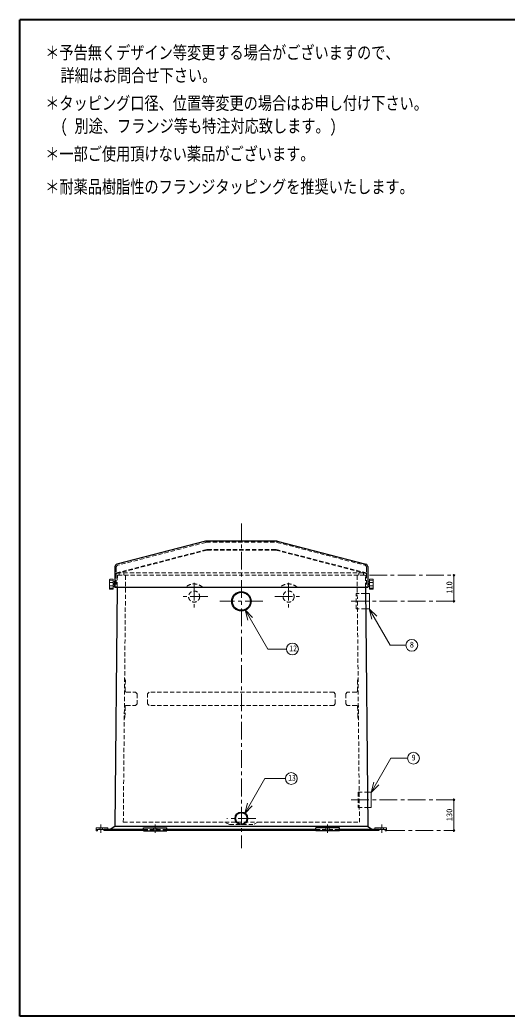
# Model space of a CAD drawing. Units: millimetres at full size, sheet at 1:15; details may follow other scales. Extents: x -3186 to 2889, y -2031 to 2184.
# Drawn here: x -3186 to -1123, y -2031 to 2184 of the extents above; entities that cross this region are included whole.
import ezdxf
from ezdxf.enums import TextEntityAlignment as Align

# ---------------------------------------------------------------- set-up
doc = ezdxf.new("R2010")
doc.units = ezdxf.units.MM
doc.header["$LTSCALE"] = 15
doc.header["$PDMODE"] = 32
doc.header["$PDSIZE"] = 7.5
doc.linetypes.add('CHAIN1', pattern=[8, 5, -1, 1, -1])
doc.linetypes.add('DASHED1', pattern=[1.8, 1.2, -0.6])
doc.layers.add('0-0', color=7, linetype='Continuous', lineweight=18)
doc.styles.add('ＭＳ ゴシック', font='')
doc.styles.get('ＭＳ ゴシック').set_extended_font_data('MS Gothic')

msp = doc.modelspace()

# ---------------------------------------------------------------- linework, layer by layer
at = {"layer": '0-0', "color": 1, "lineweight": 40}
for p, q in [((-3185.65, -2030.74), (-3185.65, 2184.26)), ((2889.35, 2184.26), (-3185.65, 2184.26)), ((2889.35, -2030.74), (-3185.65, -2030.74))]:
    msp.add_line(p, q, dxfattribs=at)
at = {"layer": '0-0', "color": 4, "linetype": 'CHAIN1', "lineweight": 9}
for p, q in [((-2248.15, 53.97), (-2248.15, -1320.74)), ((-1706.15, -165.74), (-1348.15, -165.74)), ((-2448.15, -197.24), (-2448.15, -314.24)), ((-2048.15, -197.24), (-2048.15, -314.24)), ((-2389.65, -255.74), (-2506.65, -255.74)), ((-2157.15, -275.74), (-2339.15, -275.74)), ((-2106.65, -255.74), (-1989.65, -255.74)), ((-1348.15, -275.74), (-1797.12, -275.74)), ((-1348.15, -1115.74), (-1789.21, -1115.74)), ((-2843.15, -1219.74), (-2843.15, -1255.74)), ((-2613.15, -1255.74), (-2613.15, -1219.74)), ((-2186.65, -1194.24), (-2309.65, -1194.24)), ((-1883.15, -1255.74), (-1883.15, -1219.74)), ((-1653.15, -1219.74), (-1653.15, -1255.74)), ((-1630.65, -1245.74), (-1348.15, -1245.74))]:
    msp.add_line(p, q, dxfattribs=at)
at = {"layer": '0-0', "color": 5, "lineweight": 25}
for p, q in [((-2399.39, -21.35), (-2775.67, -119.08)), ((-2099.43, -21.03), (-2396.88, -21.03)), ((-2096.92, -21.35), (-1720.64, -119.08)), ((-2783.15, -128.76), (-2783.15, -216.03)), ((-1713.15, -128.76), (-1713.15, -216.03)), ((-2773.63, -216.03), (-2783.15, -1228.24)), ((-2783.15, -216.03), (-1713.15, -216.03)), ((-1722.68, -216.03), (-1713.15, -1228.24)), ((-2830.65, -1240.74), (-2830.65, -1245.74)), ((-2663.15, -1240.74), (-2830.65, -1240.74)), ((-2663.15, -1245.74), (-2830.65, -1245.74)), ((-2783.15, -1228.24), (-2803.15, -1240.74)), ((-1713.15, -1228.24), (-2783.15, -1228.24)), ((-2663.15, -1246.74), (-2563.15, -1246.74)), ((-2563.15, -1246.74), (-2563.15, -1234.74)), ((-1933.15, -1240.74), (-2563.15, -1240.74)), ((-1933.15, -1245.74), (-2563.15, -1245.74)), ((-1933.15, -1246.74), (-1933.15, -1234.74)), ((-1833.15, -1246.74), (-1933.15, -1246.74)), ((-1665.65, -1240.74), (-1833.15, -1240.74)), ((-1665.65, -1245.74), (-1833.15, -1245.74)), ((-1713.15, -1228.24), (-1693.15, -1240.74)), ((-1665.65, -1240.74), (-1665.65, -1245.74))]:
    msp.add_line(p, q, dxfattribs=at)
at = {"layer": '0-0', "linetype": 'DASHED1'}
for p, q in [((-2398.75, -26.35), (-2770.67, -122.95)), ((-2396.24, -26.03), (-2100.07, -26.03)), ((-2097.56, -26.35), (-1725.64, -122.95)), ((-2394.92, -56.35), (-2775.91, -155.31)), ((-2394.54, -59.35), (-2775.91, -158.41)), ((-2103.9, -56.03), (-2392.4, -56.03)), ((-2392.02, -59.03), (-2104.29, -59.03)), ((-2101.77, -59.35), (-1720.4, -158.41)), ((-2101.39, -56.35), (-1720.4, -155.31)), ((-2778.15, -132.63), (-2778.15, -216.03)), ((-2773.17, -167.72), (-2773.63, -216.03)), ((-2771.17, -165.74), (-1725.13, -165.74)), ((-1730.65, -155.74), (-1730.65, -165.74)), ((-1722.68, -216.03), (-1723.13, -167.72)), ((-1718.15, -132.63), (-1718.15, -216.03)), ((-2747.99, -1210.74), (-2738.18, -168.77)), ((-1748.32, -1210.74), (-1758.13, -168.77)), ((-2639.08, -660.24), (-2645.84, -667)), ((-2645.84, -709.49), (-2645.84, -667)), ((-1857.23, -660.24), (-2639.08, -660.24)), ((-1857.23, -660.24), (-1850.47, -667)), ((-1850.47, -709.49), (-1850.47, -667)), ((-2645.84, -709.49), (-2639.08, -716.24)), ((-1857.23, -716.24), (-2639.08, -716.24)), ((-1850.47, -709.49), (-1857.23, -716.24)), ((-2747.99, -1210.74), (-2318.15, -1210.74)), ((-2298.15, -1220.74), (-2318.15, -1210.74)), ((-2298.15, -1220.74), (-2198.15, -1220.74)), ((-2178.15, -1210.74), (-2198.15, -1220.74)), ((-2178.15, -1210.74), (-1748.32, -1210.74)), ((-2563.15, -1240.74), (-2663.15, -1240.74)), ((-2563.15, -1245.74), (-2663.15, -1245.74)), ((-2620.15, -1240.74), (-2620.15, -1234.74)), ((-2606.15, -1240.74), (-2606.15, -1234.74)), ((-1933.15, -1240.74), (-1833.15, -1240.74)), ((-1933.15, -1245.74), (-1833.15, -1245.74)), ((-1890.15, -1240.74), (-1890.15, -1234.74)), ((-1876.15, -1240.74), (-1876.15, -1234.74))]:
    msp.add_line(p, q, dxfattribs=at)
at = {"layer": '0-0', "color": 4, "linetype": 'DASHED1', "lineweight": 9}
for p, q in [((-2745.65, -155.74), (-2745.65, -165.74)), ((-1750.65, -155.74), (-1750.65, -165.74)), ((-1762.12, -308.24), (-1762.12, -243.24)), ((-1722.42, -243.24), (-1762.12, -243.24)), ((-1721.81, -308.24), (-1762.12, -308.24)), ((-2742.24, -600.24), (-2739.34, -610.24)), ((-2739.76, -655.2), (-2739.34, -610.24)), ((-1754.06, -600.24), (-1756.97, -610.24)), ((-1756.55, -655.2), (-1756.97, -610.24)), ((-2734.76, -660.24), (-2696.59, -660.24)), ((-2696.59, -660.24), (-2689.84, -667)), ((-2689.84, -667), (-2689.84, -709.49)), ((-1799.71, -660.24), (-1806.47, -667)), ((-1806.47, -667), (-1806.47, -709.49)), ((-1761.55, -660.24), (-1799.71, -660.24)), ((-2735.38, -716.24), (-2696.59, -716.24)), ((-2689.84, -709.49), (-2696.59, -716.24)), ((-1806.47, -709.49), (-1799.71, -716.24)), ((-1760.93, -716.24), (-1799.71, -716.24)), ((-2740.38, -721.2), (-2740.81, -766.24)), ((-1755.93, -721.2), (-1755.5, -766.24)), ((-2740.81, -766.24), (-2743.9, -776.24)), ((-1755.5, -766.24), (-1752.41, -776.24)), ((-1754.21, -1083.24), (-1754.21, -1148.24)), ((-1754.21, -1083.24), (-1714.52, -1083.24)), ((-1754.21, -1148.24), (-1713.91, -1148.24)), ((-2318.15, -1210.74), (-2178.15, -1210.74)), ((-2850.15, -1234.74), (-2850.15, -1240.74)), ((-2836.15, -1234.74), (-2836.15, -1240.74)), ((-1660.15, -1234.74), (-1660.15, -1240.74)), ((-1646.15, -1234.74), (-1646.15, -1240.74))]:
    msp.add_line(p, q, dxfattribs=at)
at = {"layer": '0-0', "color": 4, "lineweight": 9}
for p, q in [((-1348.15, -165.74), (-1348.15, -275.74)), ((-1706.12, -243.24), (-1722.42, -243.24)), ((-1706.12, -308.24), (-1706.12, -243.24)), ((-1706.12, -308.24), (-1721.81, -308.24)), ((-1348.15, -1115.74), (-1348.15, -1245.74))]:
    msp.add_line(p, q, dxfattribs=at)
at = {"layer": '0-0'}
for p, q in [((-2806.65, -214.76), (-2806.65, -192.29)), ((-2806.64, -191.77), (-2806.25, -184.38)), ((-2790.65, -186.59), (-2805.2, -187.08)), ((-2790.65, -196.67), (-2805.2, -196.19)), ((-2790.65, -210.38), (-2805.2, -210.87)), ((-2791.17, -182.07), (-2804.32, -182.49)), ((-2790.65, -224.49), (-2790.65, -182.57)), ((-2785.11, -193.99), (-2790.65, -193.53)), ((-2787.9, -201.18), (-2787.9, -205.88)), ((-2787.28, -200.53), (-2784.65, -200.53)), ((-2787.28, -203.53), (-2784.65, -203.53)), ((-2787.28, -206.53), (-2784.65, -206.53)), ((-2784.65, -191.03), (-2783.15, -191.03)), ((-1711.65, -191.03), (-1713.15, -191.03)), ((-1709.03, -200.53), (-1711.65, -200.53)), ((-1709.03, -203.53), (-1711.65, -203.53)), ((-1709.03, -206.53), (-1711.65, -206.53)), ((-1711.2, -193.99), (-1705.65, -193.53)), ((-1708.4, -201.18), (-1708.4, -205.88)), ((-1705.65, -224.49), (-1705.65, -182.57)), ((-1705.65, -186.59), (-1691.11, -187.08)), ((-1705.65, -196.67), (-1691.11, -196.19)), ((-1705.65, -210.38), (-1691.11, -210.87)), ((-1705.14, -182.07), (-1691.99, -182.49)), ((-1689.67, -191.77), (-1690.06, -184.38)), ((-1689.65, -214.76), (-1689.65, -192.29)), ((-2806.64, -215.29), (-2806.25, -222.67)), ((-2790.65, -220.46), (-2805.2, -219.98)), ((-2791.17, -224.99), (-2804.32, -224.57)), ((-2785.11, -213.07), (-2790.65, -213.53)), ((-1711.2, -213.07), (-1705.65, -213.53)), ((-1705.65, -220.46), (-1691.11, -219.98)), ((-1705.14, -224.99), (-1691.99, -224.57)), ((-1689.67, -215.29), (-1690.06, -222.67)), ((-2232.16, -311.99), (-2200.34, -343.81)), ((-2232.16, -311.99), (-2220.51, -355.46)), ((-1706.89, -307.46), (-1675.07, -339.28)), ((-1706.89, -307.46), (-1695.24, -350.93)), ((-1698.7, -1084.14), (-1615.26, -939.63)), ((-1615.26, -939.63), (-1544.71, -939.63)), ((-1698.7, -1084.14), (-1687.05, -1040.68)), ((-1698.7, -1084.14), (-1666.88, -1052.32)), ((-1698.21, -1083.24), (-1714.52, -1083.24)), ((-1698.21, -1083.24), (-1698.21, -1148.24)), ((-2234.08, -1173.52), (-2222.44, -1130.05)), ((-2234.08, -1173.52), (-2202.26, -1141.7)), ((-1698.21, -1148.24), (-1713.91, -1148.24)), ((-2863.15, -1234.74), (-2863.15, -1246.74)), ((-2813.15, -1234.74), (-2863.15, -1234.74)), ((-2830.65, -1240.74), (-2863.15, -1240.74)), ((-2813.15, -1234.74), (-2813.15, -1240.74)), ((-1683.15, -1234.74), (-1683.15, -1240.74)), ((-1683.15, -1234.74), (-1633.15, -1234.74)), ((-1665.65, -1240.74), (-1633.15, -1240.74)), ((-1633.15, -1234.74), (-1633.15, -1246.74))]:
    msp.add_line(p, q, dxfattribs=at)
at = {"layer": '0-0', "linetype": 'DASHED1'}
msp.add_lwpolyline([(-1730.65, -155.74), (-2765.65, -155.74), (-2765.65, -165.74)], dxfattribs=at)
at = {"layer": '0-0'}
for points in [[(-2784.65, -191.03), (-2784.65, -216.03), (-2783.15, -216.03)], [(-1711.65, -191.03), (-1711.65, -216.03), (-1713.15, -216.03)], [(-2232.16, -311.99), (-2136.54, -477.6), (-2056.98, -477.6)], [(-1706.89, -307.46), (-1617.81, -461.76), (-1551.74, -461.76)], [(-2234.08, -1173.52), (-2148.69, -1025.6), (-2061.93, -1025.6)], [(-2857.15, -1240.74), (-2857.15, -1246.74), (-2863.15, -1246.74)], [(-1639.15, -1240.74), (-1639.15, -1246.74), (-1633.15, -1246.74)]]:
    msp.add_lwpolyline(points, dxfattribs=at)
at = {"layer": '0-0', "color": 5, "lineweight": 25}
for points in [[(-2663.15, -1246.74), (-2663.15, -1234.74), (-2563.15, -1234.74)], [(-1833.15, -1246.74), (-1833.15, -1234.74), (-1933.15, -1234.74)]]:
    msp.add_lwpolyline(points, dxfattribs=at)
at = {"layer": '0-0', "color": 4, "linetype": 'DASHED1', "lineweight": 9}
for centre in [(-2448.15, -255.74), (-2048.15, -255.74)]:
    msp.add_circle(centre, 23.5, dxfattribs=at)
at = {"layer": '0-0', "color": 5, "lineweight": 25}
for centre, radius in [((-2248.15, -275.74), 41), ((-2248.15, -275.74), 38.15), ((-2248.15, -1194.24), 26.5), ((-2248.15, -1194.24), 24.3)]:
    msp.add_circle(centre, radius, dxfattribs=at)
at = {"layer": '0-0'}
for centre in [(-2031.98, -477.6), (-1526.74, -461.76), (-1519.71, -939.63), (-2036.93, -1025.6)]:
    msp.add_circle(centre, 25, dxfattribs=at)
at = {"layer": '0-0', "color": 5, "lineweight": 25}
for centre, start, end in [((-2396.88, -31.03), 90, 104.56028), ((-2099.43, -31.03), 75.43972, 90), ((-2773.15, -128.76), 104.56028, 180), ((-1723.15, -128.76), 0, 75.43972)]:
    msp.add_arc(centre, 10, start, end, dxfattribs=at)
at = {"layer": '0-0', "linetype": 'DASHED1'}
for centre, radius, start, end in [((-2396.24, -36.03), 10, 90, 104.56028), ((-2100.07, -36.03), 10, 75.43972, 90), ((-2392.4, -66.03), 10, 90, 104.56028), ((-2392.02, -69.03), 10, 90, 104.56028), ((-2104.29, -69.03), 10, 75.43972, 90), ((-2103.9, -66.03), 10, 75.43972, 90), ((-2768.15, -132.63), 10, 104.56028, 180), ((-1728.15, -132.63), 10, 0, 75.43972), ((-2775.15, -158.21), 3, 104.56028, 180), ((-2775.15, -161.31), 3, 104.56028, 180), ((-2771.17, -167.74), 2, 90, 179.46076), ((-2741.18, -168.74), 3, 359.46076, 90), ((-1755.13, -168.74), 3, 90, 180.53924), ((-1725.13, -167.74), 2, 0.53924, 90), ((-1721.15, -158.21), 3, 0, 75.43972), ((-1721.15, -161.31), 3, 0, 75.43972)]:
    msp.add_arc(centre, radius, start, end, dxfattribs=at)
at = {"layer": '0-0'}
for centre, radius, start, end in [((-2796.65, -192.29), 10, 176.98087, 180), ((-2804.25, -184.49), 2, 91.84585, 176.98087), ((-2751.82, -203.53), 54.34, 172.70127, 187.29873), ((-2805.22, -196.69), 0.5, 88.09085, 172.70127), ((-2805.22, -210.37), 0.5, 187.29873, 271.90915), ((-2795.7, -184.1), 9.96, 178.90936, 197.37998), ((-2803.58, -184.02), 2.07, 141.26695, 176.97243), ((-2791.15, -182.57), 0.5, 0, 91.84585), ((-2786.34, -202.06), 1.79, 121.62812, 150.75937), ((-2785.8, -202.03), 2.11, 134.62454, 225.37546), ((-2785.8, -205.03), 2.11, 134.62454, 225.37546), ((-2786.34, -205), 1.79, 209.24063, 238.37188), ((-2785.15, -194.49), 0.5, 0, 85.23636), ((-1711.15, -194.49), 0.5, 94.76364, 180), ((-1709.97, -202.06), 1.79, 29.24063, 58.37188), ((-1710.51, -202.03), 2.11, 314.62454, 45.37546), ((-1710.51, -205.03), 2.11, 314.62454, 45.37546), ((-1709.97, -205), 1.79, 301.62812, 330.75937), ((-1705.15, -182.57), 0.5, 88.15415, 180), ((-1692.05, -184.49), 2, 3.01913, 88.15415), ((-1700.61, -184.1), 9.96, 342.62002, 1.09064), ((-1691.09, -196.69), 0.5, 7.29873, 91.90915), ((-1691.09, -210.37), 0.5, 268.09085, 352.70127), ((-1692.72, -184.02), 2.07, 3.02757, 38.73305), ((-1744.49, -203.53), 54.34, 352.70127, 7.29873), ((-1699.65, -192.29), 10, 0, 3.01913), ((-2796.65, -214.76), 10, 180, 183.01913), ((-2804.25, -222.57), 2, 183.01913, 268.15415), ((-2795.7, -222.95), 9.96, 162.62002, 181.09064), ((-2803.58, -223.03), 2.07, 183.02757, 218.73305), ((-2791.15, -224.49), 0.5, 268.15415, 0), ((-2785.15, -212.57), 0.5, 274.76364, 0), ((-1711.15, -212.57), 0.5, 180, 265.23636), ((-1705.15, -224.49), 0.5, 180, 271.84585), ((-1692.05, -222.57), 2, 271.84585, 356.98087), ((-1700.61, -222.95), 9.96, 358.90936, 17.37998), ((-1692.72, -223.03), 2.07, 321.26695, 356.97243), ((-1699.65, -214.76), 10, 356.98087, 0)]:
    msp.add_arc(centre, radius, start, end, dxfattribs=at)
at = {"layer": '0-0', "color": 4, "linetype": 'DASHED1', "lineweight": 9}
for centre, radius, start, end in [((-2448.15, -255.74), 53.5, 47.93156, 132.06844), ((-2048.15, -255.74), 53.5, 47.93156, 132.06844), ((-2734.76, -655.24), 5, 179.46076, 270), ((-1761.55, -655.24), 5, 270, 0.53924), ((-2735.38, -721.24), 5, 90, 179.46076), ((-1760.93, -721.24), 5, 0.53924, 90)]:
    msp.add_arc(centre, radius, start, end, dxfattribs=at)
at = {"layer": '0-0', "color": 1}
for p in [(-1348.15, -165.74), (-1348.15, -275.74), (-1348.15, -1115.74), (-1348.15, -1245.74)]:
    msp.add_point(p, dxfattribs=at)

# ---------------------------------------------------------------- texts
at = {"layer": '0-0', "style": 'ＭＳ ゴシック', "width": 0.8}
for s, height, p in [('＊予告無くデザイン等変更する場合がございますので、', 54.99, (-3078.51, 2002.11)), ('詳細はお問合せ下さい。', 54.99, (-3014.23, 1905.68)), ('＊タッピング口径、位置等変更の場合はお申し付け下さい。', 54.99, (-3078.51, 1787.83)), ('( 別途、フランジ等も特注対応致します。)', 54.99, (-3014.23, 1691.4)), ('＊一部ご使用頂けない薬品がございます。', 54.99, (-3078.51, 1573.54)), ('＊耐薬品樹脂性のフランジタッピングを推奨いたします。', 54.99, (-3078.51, 1434.26)), ('12', 24.74, (-2045.11, -494.48)), ('13', 24.74, (-2050.06, -1042.48))]:
    msp.add_text(s, height=height, dxfattribs=at).set_placement(p, align=Align.BOTTOM_LEFT)
at = {"layer": '0-0', "style": 'ＭＳ ゴシック', "width": 0.9}
msp.add_text('110', height=24.74, rotation=90, dxfattribs=at).set_placement((-1348.15, -243.24), align=Align.BOTTOM_LEFT)
at = {"layer": '0-0', "style": 'ＭＳ ゴシック'}
for s, p in [('8', (-1535.18, -478.64)), ('9', (-1528.14, -956.51))]:
    msp.add_text(s, height=24.74, dxfattribs=at).set_placement(p, align=Align.BOTTOM_LEFT)
msp.add_text('130', height=24.74, rotation=90, dxfattribs=at).set_placement((-1348.15, -1206.06), align=Align.BOTTOM_LEFT)

doc.saveas('drawing.dxf')
